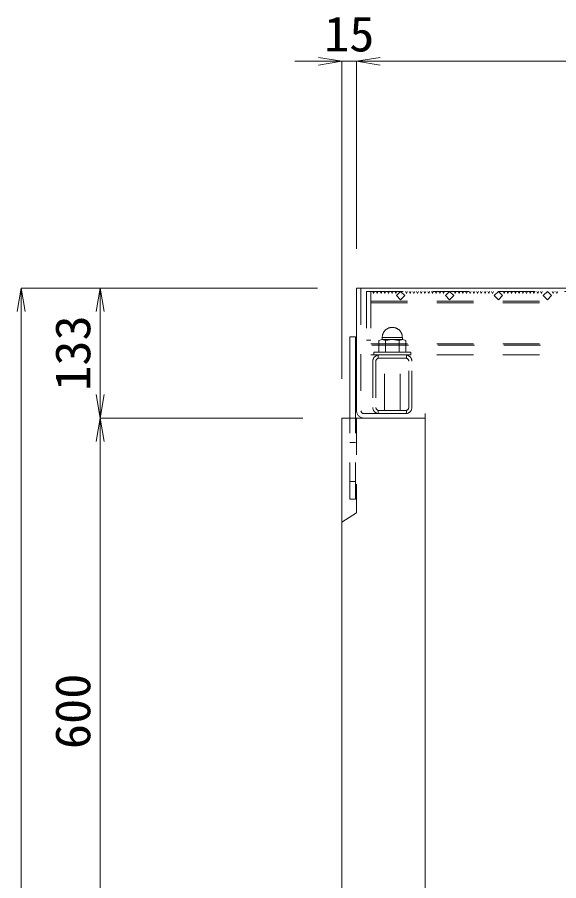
# Model space of a CAD drawing. Units: millimetres at full size; some dimension numbers follow another scale. Extents: x -734 to 58102, y 49499 to 87169.
# Drawn here: x 38169 to 38723, y 56570 to 57454 of the extents above; entities that cross this region are included whole.
import ezdxf
from ezdxf.enums import TextEntityAlignment as Align

# ---------------------------------------------------------------- set-up
doc = ezdxf.new("R2010")
doc.units = ezdxf.units.MM
doc.header["$LTSCALE"] = 50
doc.linetypes.add('USER1', pattern=[1.35, 0.75, -0.6])
for name, color, linetype, lineweight in [('寸法線', 7, 'Continuous', 13), ('本体', 2, 'Continuous', 20), ('ｸﾞﾚｰﾁﾝｸﾞ', 7, 'USER1', 9)]:
    doc.layers.add(name, color=color, linetype=linetype, lineweight=lineweight)
doc.styles.add('ＭＳ 明朝', font='')
doc.styles.get('ＭＳ 明朝').set_extended_font_data('MS Mincho')

# ---------------------------------------------------------------- blocks, each defined once
blk = doc.blocks.new('open_arrow')
at = {"color": 0, "linetype": 'Continuous', "lineweight": -2}
blk.add_lwpolyline([(7.5, 1.25), (0, 0), (7.5, -1.25)], dxfattribs=at)

msp = doc.modelspace()

# ---------------------------------------------------------------- linework, layer by layer
at = {"layer": '寸法線'}
for p, q in [((38564.09, 57408.54), (38453.09, 57408.54)), ((38501.09, 57083.63), (38501.09, 57408.54)), ((39056.09, 57408.54), (38516.09, 57408.54)), ((38516.09, 57216.64), (38516.09, 57408.54)), ((38516.09, 57216.64), (38516.09, 57408.54)), ((38173.28, 55993.62), (38173.28, 57176.61)), ((38476.07, 57176.61), (38173.28, 57176.61)), ((38253.92, 57176.61), (38253.92, 57043.61)), ((38476.07, 57176.61), (38253.92, 57176.61)), ((38461.07, 57043.61), (38253.92, 57043.61)), ((38253.92, 57043.61), (38253.92, 56443.62)), ((38461.07, 57043.61), (38253.92, 57043.61))]:
    msp.add_line(p, q, dxfattribs=at)
at = {"layer": '本体'}
for p, q in [((38501.09, 55993.62), (38501.09, 57043.61)), ((38586.09, 57043.61), (38501.09, 57043.61)), ((38586.09, 56537.65), (38586.09, 57043.61))]:
    msp.add_line(p, q, dxfattribs=at)
at = {"layer": '本体', "linetype": 'USER1', "lineweight": 9}
for p, q in [((38516.09, 57043.61), (38516.09, 56946.61)), ((38516.09, 56946.61), (38501.09, 56937.11))]:
    msp.add_line(p, q, dxfattribs=at)
at = {"layer": 'ｸﾞﾚｰﾁﾝｸﾞ', "linetype": 'Continuous'}
for p, q in [((38516.09, 57176.61), (39056.09, 57176.62)), ((38516.09, 57176.61), (38516.09, 57051.11)), ((38509.09, 57126.61), (38509.09, 57043.61)), ((38509.09, 57126.61), (38515.09, 57126.61)), ((38515.09, 57126.61), (38515.09, 57043.61))]:
    msp.add_line(p, q, dxfattribs=at)
at = {"layer": 'ｸﾞﾚｰﾁﾝｸﾞ'}
for p, q in [((38520.59, 57176.61), (38520.59, 57051.11)), ((38526.09, 57173.11), (38526.09, 57123.11)), ((38530.59, 57173.11), (38530.59, 57108.11)), ((38530.59, 57173.11), (38530.59, 57123.11)), ((38532.59, 57173.11), (38533.49, 57171.01)), ((38533.49, 57171.01), (38534.39, 57173.11)), ((38536.39, 57173.11), (38537.29, 57171.01)), ((38537.29, 57171.01), (38538.19, 57173.11)), ((38540.19, 57173.11), (38541.09, 57171.01)), ((38541.09, 57171.01), (38541.99, 57173.11)), ((38543.99, 57173.11), (38544.89, 57171.01)), ((38544.89, 57171.01), (38545.79, 57173.11)), ((38547.79, 57173.11), (38548.69, 57171.01)), ((38548.69, 57171.01), (38549.59, 57173.11)), ((38551.59, 57173.11), (38552.49, 57171.01)), ((38552.49, 57171.01), (38553.39, 57173.11)), ((38555.39, 57173.11), (38556.29, 57171.01)), ((38556.29, 57171.01), (38557.19, 57173.11)), ((38561.09, 57173.11), (38556.85, 57168.87)), ((38556.85, 57168.87), (38561.09, 57164.63)), ((38565.34, 57168.87), (38561.09, 57173.11)), ((38561.09, 57164.63), (38565.34, 57168.87)), ((38566.09, 57173.11), (38566.99, 57171.01)), ((38566.99, 57171.01), (38567.89, 57173.11)), ((38569.89, 57173.11), (38570.79, 57171.01)), ((38570.79, 57171.01), (38571.69, 57173.11)), ((38573.69, 57173.11), (38574.59, 57171.01)), ((38574.59, 57171.01), (38575.49, 57173.11)), ((38577.49, 57173.11), (38578.39, 57171.01)), ((38578.39, 57171.01), (38579.29, 57173.11)), ((38581.29, 57173.11), (38582.19, 57171.01)), ((38582.19, 57171.01), (38583.09, 57173.11)), ((38585.09, 57173.11), (38585.99, 57171.01)), ((38585.99, 57171.01), (38586.89, 57173.11)), ((38588.89, 57173.11), (38589.79, 57171.01)), ((38589.79, 57171.01), (38590.69, 57173.11)), ((38592.69, 57173.11), (38593.59, 57171.01)), ((38593.59, 57171.01), (38594.49, 57173.11)), ((38596.49, 57173.11), (38597.39, 57171.01)), ((38597.39, 57171.01), (38598.29, 57173.11)), ((38600.29, 57173.11), (38601.19, 57171.01)), ((38601.19, 57171.01), (38602.09, 57173.11)), ((38604.09, 57173.11), (38604.99, 57171.01)), ((38604.99, 57171.01), (38605.89, 57173.11)), ((38611.09, 57173.11), (38606.85, 57168.87)), ((38606.85, 57168.87), (38611.09, 57164.63)), ((38615.34, 57168.87), (38611.09, 57173.11)), ((38611.09, 57164.63), (38615.34, 57168.87)), ((38616.09, 57173.11), (38616.99, 57171.01)), ((38616.99, 57171.01), (38617.89, 57173.11)), ((38619.89, 57173.11), (38620.79, 57171.01)), ((38620.79, 57171.01), (38621.69, 57173.11)), ((38623.69, 57173.11), (38624.59, 57171.01)), ((38624.59, 57171.01), (38625.49, 57173.11)), ((38627.49, 57173.11), (38628.39, 57171.01)), ((38628.39, 57171.01), (38629.29, 57173.11)), ((38631.29, 57173.11), (38632.19, 57171.01)), ((38632.19, 57171.01), (38633.09, 57173.11)), ((38635.09, 57173.11), (38635.99, 57171.01)), ((38635.99, 57171.01), (38636.89, 57173.11)), ((38638.89, 57173.11), (38639.79, 57171.01)), ((38639.79, 57171.01), (38640.69, 57173.11)), ((38642.69, 57173.11), (38643.59, 57171.01)), ((38643.59, 57171.01), (38644.49, 57173.11)), ((38646.49, 57173.11), (38647.39, 57171.01)), ((38647.39, 57171.01), (38648.29, 57173.11)), ((38650.29, 57173.11), (38651.19, 57171.01)), ((38651.19, 57171.01), (38652.09, 57173.11)), ((38654.09, 57173.11), (38655, 57171.01)), ((38655, 57171.01), (38655.9, 57173.11)), ((38661.09, 57173.11), (38656.85, 57168.87)), ((38656.85, 57168.87), (38661.09, 57164.63)), ((38665.34, 57168.87), (38661.09, 57173.11)), ((38661.09, 57164.63), (38665.34, 57168.87)), ((38666.09, 57173.11), (38666.99, 57171.01)), ((38666.99, 57171.01), (38667.89, 57173.11)), ((38669.89, 57173.11), (38670.79, 57171.01)), ((38670.79, 57171.01), (38671.69, 57173.11)), ((38673.69, 57173.11), (38674.59, 57171.01)), ((38674.59, 57171.01), (38675.49, 57173.11)), ((38677.49, 57173.11), (38678.39, 57171.01)), ((38678.39, 57171.01), (38679.29, 57173.11)), ((38681.29, 57173.11), (38682.19, 57171.01)), ((38682.19, 57171.01), (38683.09, 57173.11)), ((38685.09, 57173.11), (38685.99, 57171.01)), ((38685.99, 57171.01), (38686.89, 57173.11)), ((38688.89, 57173.11), (38689.79, 57171.01)), ((38689.79, 57171.01), (38690.69, 57173.11)), ((38692.69, 57173.11), (38693.59, 57171.01)), ((38693.59, 57171.01), (38694.49, 57173.11)), ((38696.49, 57173.11), (38697.39, 57171.01)), ((38697.39, 57171.01), (38698.29, 57173.11)), ((38700.29, 57173.11), (38701.19, 57171.01)), ((38701.19, 57171.01), (38702.09, 57173.11)), ((38704.09, 57173.11), (38704.99, 57171.01)), ((38704.99, 57171.01), (38705.89, 57173.11)), ((38711.09, 57173.11), (38706.85, 57168.87)), ((38706.85, 57168.87), (38711.09, 57164.63)), ((38715.34, 57168.87), (38711.09, 57173.11)), ((38711.09, 57164.63), (38715.34, 57168.87)), ((38716.09, 57173.11), (38716.99, 57171.01)), ((38716.99, 57171.01), (38717.89, 57173.11)), ((38719.89, 57173.11), (38720.79, 57171.01)), ((38720.79, 57171.01), (38721.69, 57173.11)), ((38530.59, 57163.11), (39041.6, 57163.11)), ((38530.59, 57161.61), (39041.6, 57161.61)), ((38538.74, 57122.91), (38542.21, 57124.11)), ((38542.21, 57126.11), (38562.98, 57126.11)), ((38542.21, 57124.11), (38542.21, 57126.11)), ((38542.21, 57124.11), (38545.67, 57122.91)), ((38562.98, 57124.11), (38542.21, 57124.11)), ((38545.67, 57122.91), (38552.59, 57124.11)), ((38552.59, 57124.11), (38559.52, 57122.91)), ((38559.52, 57122.91), (38562.98, 57124.11)), ((38562.98, 57126.11), (38562.98, 57124.11)), ((38562.98, 57124.11), (38566.44, 57122.91)), ((38526.09, 57123.11), (38530.59, 57123.11)), ((38530.59, 57119.61), (39041.6, 57119.61)), ((39041.6, 57118.11), (38530.59, 57118.11)), ((38538.74, 57111.11), (38538.74, 57122.91)), ((38545.67, 57111.11), (38545.67, 57122.91)), ((38559.52, 57122.91), (38559.52, 57111.11)), ((38566.44, 57122.91), (38566.44, 57111.11)), ((38530.59, 57108.11), (39041.6, 57108.11)), ((38533.59, 57111.11), (38571.59, 57111.11)), ((38533.59, 57111.11), (38552.59, 57111.11)), ((38533.59, 57108.11), (38533.59, 57111.11)), ((38571.59, 57108.11), (38533.59, 57108.11)), ((38538.09, 57108.05), (38538.09, 57104.79)), ((38552.59, 57111.11), (38538.74, 57111.11)), ((38566.19, 57108.11), (38538.99, 57108.11)), ((38566.19, 57108.11), (38538.99, 57108.11)), ((38566.19, 57108.11), (38539, 57108.11)), ((38544.59, 57051.31), (38544.59, 57108.11)), ((38544.59, 57108.11), (38560.59, 57108.11)), ((38552.59, 57111.11), (38545.67, 57111.11)), ((38566.44, 57111.11), (38552.59, 57111.11)), ((38560.59, 57051.31), (38560.59, 57108.11)), ((38567.09, 57108.05), (38567.09, 57104.79)), ((38571.59, 57111.11), (38571.59, 57108.11)), ((38532.59, 57101.71), (38532.59, 57054.51)), ((38535.79, 57101.71), (38535.79, 57054.51)), ((38566.19, 57104.91), (38538.99, 57104.91)), ((38569.39, 57054.51), (38569.39, 57101.71)), ((38572.59, 57054.51), (38572.59, 57101.71)), ((38523.59, 57048.11), (38586.09, 57048.11)), ((38538.09, 57051.44), (38538.09, 57048.18)), ((38538.99, 57051.31), (38566.19, 57051.31)), ((38538.99, 57048.11), (38566.19, 57048.11)), ((38567.09, 57051.44), (38567.09, 57048.18)), ((38586.09, 57048.11), (38586.09, 57043.61)), ((38509.09, 56960.62), (38509.09, 57043.61)), ((38515.1, 56960.62), (38515.1, 57043.61)), ((38509.09, 57018.62), (38515.09, 57018.62)), ((38509.09, 56978.62), (38515.09, 56978.62)), ((38509.09, 56960.62), (38515.1, 56960.62))]:
    msp.add_line(p, q, dxfattribs=at)
at = {"layer": 'ｸﾞﾚｰﾁﾝｸﾞ', "lineweight": 5}
msp.add_line((38526.09, 57173.11), (39046.1, 57173.11), dxfattribs=at)
at = {"layer": 'ｸﾞﾚｰﾁﾝｸﾞ'}
for centre, radius, start, end in [((38552.59, 57126.11), 10.25, 0, 180), ((38538.99, 57101.71), 6.4, 90, 180), ((38566.19, 57101.71), 6.4, 0, 90), ((38538.99, 57101.71), 3.2, 90, 180), ((38566.19, 57101.71), 3.2, 0, 90), ((38538.99, 57054.51), 6.4, 180, 270), ((38538.99, 57054.51), 3.2, 180, 270), ((38566.19, 57054.51), 6.4, 270, 0), ((38566.19, 57054.51), 3.2, 270, 0), ((38523.59, 57051.11), 7.5, 180, 270), ((38523.59, 57051.11), 3, 180, 270)]:
    msp.add_arc(centre, radius, start, end, dxfattribs=at)

# ---------------------------------------------------------------- block references
at = {"layer": '寸法線', "xscale": 3.2, "yscale": 3.2}
for p, rotation in [((38501.09, 57408.54), 180), ((38173.28, 57176.61), 270), ((38253.92, 57176.61), 270), ((38253.92, 57043.61), 90), ((38253.92, 57043.61), 270)]:
    msp.add_blockref('open_arrow', p, dxfattribs=dict(at, rotation=rotation))
msp.add_blockref('open_arrow', (38516.09, 57408.54), dxfattribs=at)
msp.add_blockref('open_arrow', (38516.09, 57408.54), dxfattribs=at)

# ---------------------------------------------------------------- texts
at = {"layer": '寸法線', "style": 'ＭＳ 明朝', "width": 1.05}
msp.add_text('15', height=36.03, dxfattribs=at).set_placement((38508.59, 57436.56), align=Align.MIDDLE_CENTER)
for s, p in [('133', (38225.9, 57110.11)), ('600', (38225.9, 56743.61))]:
    msp.add_text(s, height=36.03, rotation=90, dxfattribs=at).set_placement(p, align=Align.MIDDLE_CENTER)

doc.saveas('drawing.dxf')
